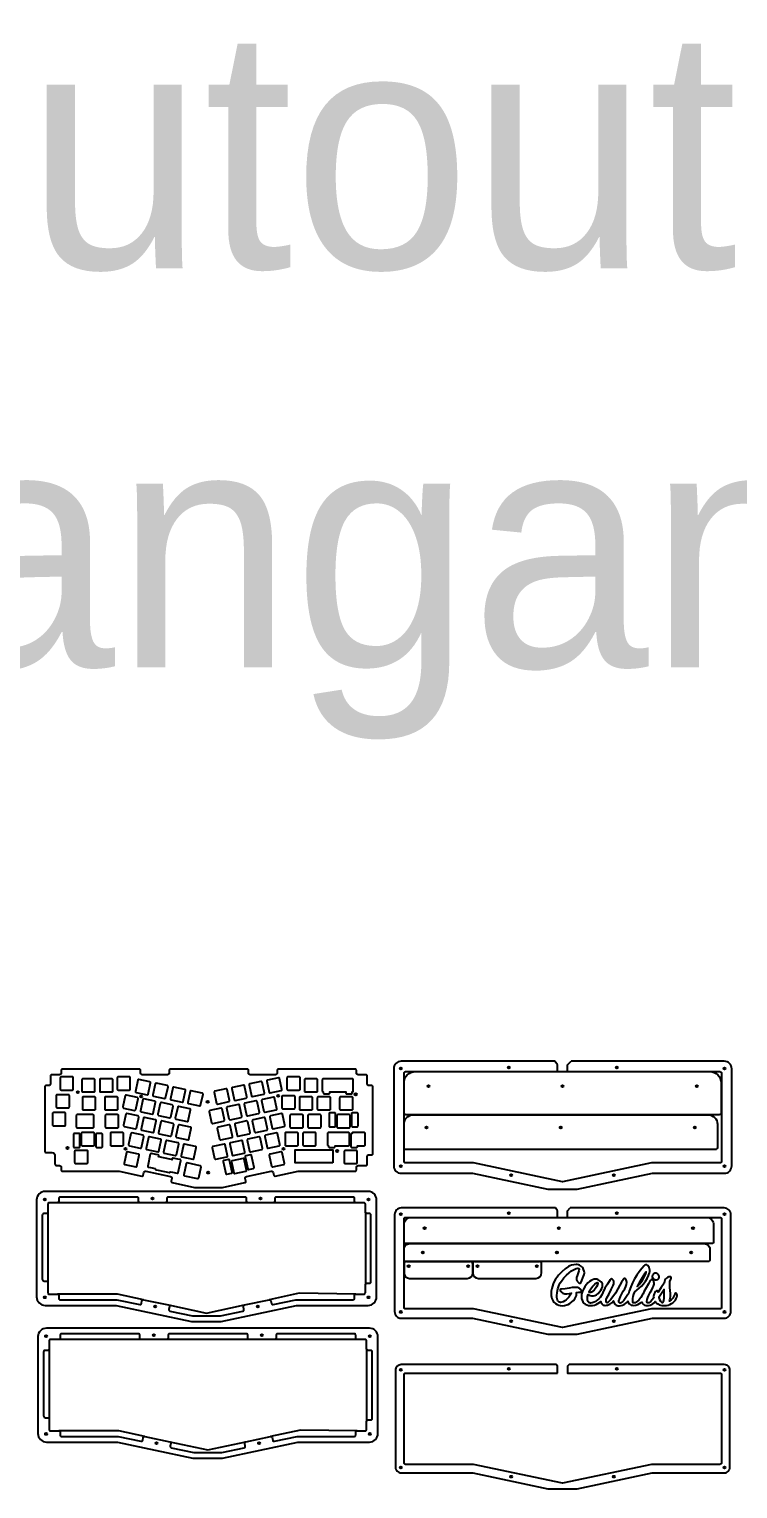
# Model space of a CAD drawing. Extents: x 59 to 2996, y -153 to 1402.
# Drawn here: x 1407 to 2162, y -153 to 1402 of the extents above; entities that cross this region are included whole.
import ezdxf

# ---------------------------------------------------------------- set-up
doc = ezdxf.new("R2010")
doc.units = 0
doc.layers.get('0').update_dxf_attribs({"linetype": 'CONTINUOUS'})
doc.layers.add('Layer 1', color=7, linetype='CONTINUOUS')

msp = doc.modelspace()

# ---------------------------------------------------------------- linework, layer by layer
at = {"color": 2, "linetype": 'Continuous'}
for p, q in [((1970.1, 298.6), (1967.1, 302.4)), ((1970.1, 291.4), (1970.1, 298.6)), ((1980.8, 298.6), (1984.6, 302.4)), ((1980.8, 291.4), (1980.8, 298.6)), ((1970.1, 143.2), (1967.9, 146.1)), ((1970.1, 136.1), (1970.1, 143.2)), ((1980.8, 143.2), (1983.6, 146.1)), ((1980.8, 136.1), (1980.8, 143.2))]:
    msp.add_line(p, q, dxfattribs=at)
at = {"color": 1, "linetype": 'Continuous'}
for p, q in [((1427, 141.6), (1427, 66.8)), ((1525.1, 151.7), (1437.1, 151.7)), ((1640.2, 151.7), (1552.1, 151.7)), ((1755.2, 151.7), (1667.2, 151.7)), ((1765.3, 141.6), (1765.3, 64.4)), ((1526.5, 6), (1438.5, 6)), ((1641.6, 6), (1553.5, 6)), ((1756.6, 6), (1668.6, 6)), ((1428.4, -4.1), (1428.4, -78.9)), ((1766.7, -4.1), (1766.7, -81.2))]:
    msp.add_line(p, q, dxfattribs=at)
at = {"color": 6, "linetype": 'Continuous'}
for p, q in [((1806.5, 86.6), (1806.5, 77.1)), ((1809, 89.1), (1877.3, 89.1)), ((1879.8, 86.6), (1879.8, 77.1)), ((1879.8, 77.1), (1879.8, 86.6)), ((1882.3, 89.1), (1950.6, 89.1)), ((1953.1, 77.1), (1953.1, 86.6)), ((1812.5, 71.1), (1873.8, 71.1)), ((1885.8, 71.1), (1947.1, 71.1))]:
    msp.add_line(p, q, dxfattribs=at)
at = {"color": 2, "linetype": 'Continuous'}
for points in [[(1967.1, 302.4), (1808, 302.4), (1803.5, 302.4, 0.414214), (1795.5, 294.4), (1795.5, 289.9), (1795.5, 195.6), (1795.5, 191.1, 0.414214), (1803.5, 183.1), (1808, 183.1), (1879.5, 183.1), (1959.7, 166.1), (1975.4, 166.1), (1991.1, 166.1), (2071.3, 183.1), (2143.3, 183.1), (2147.8, 183.1, 0.414214), (2155.8, 191.1), (2155.8, 195.6), (2155.8, 294.4, 0.414214), (2147.8, 302.4), (1984.6, 302.4)], [(1980.8, 291.4), (2143.3, 291.4, -0.414214), (2144.8, 289.9), (2144.8, 195.6, -0.414214), (2143.3, 194.1), (2070.1, 194.1), (1975.4, 174), (1880.7, 194.1), (1808, 194.1, -0.414214), (1806.5, 195.6), (1806.5, 289.9, -0.414214), (1808, 291.4), (1970.1, 291.4)], [(1967.9, 146.1), (1808, 146.1), (1803.5, 146.1, 0.414214), (1796.5, 139.1), (1796.5, 134.6), (1796.5, 40.2), (1796.5, 35.7, 0.414214), (1803.5, 28.7), (1808, 28.7), (1879.6, 28.7), (1959.8, 11.7), (1975.4, 11.7), (1991, 11.7), (2071.2, 28.7), (2143.3, 28.7), (2147.8, 28.7, 0.414214), (2154.8, 35.7), (2154.8, 40.2), (2154.8, 139.1, 0.414214), (2147.8, 146.1), (1983.6, 146.1)], [(1980.8, 136.1), (2143.3, 136.1, -0.414214), (2144.8, 134.6), (2144.8, 40.2, -0.414214), (2143.3, 38.7), (2070.1, 38.7), (1975.4, 18.6), (1880.7, 38.7), (1808, 38.7, -0.414214), (1806.5, 40.2), (1806.5, 134.6, -0.414214), (1808, 136.1), (1970.1, 136.1)]]:
    msp.add_lwpolyline(points, format="xyb", dxfattribs=at)
at = {"color": 1, "linetype": 'Continuous'}
for points in [[(1642.5, 288.1, -0.414214), (1640.8, 289.8), (1640.8, 292.8, 0.414214), (1639.5, 294.1), (1557.5, 294.1, 0.414214), (1556.2, 292.8), (1556.2, 289.8, -0.414214), (1554.5, 288.1), (1527.5, 288.1, -0.414214), (1525.8, 289.8), (1525.8, 292.8, 0.414214), (1524.5, 294.1), (1442.5, 294.1, 0.414214), (1441.2, 292.8), (1441.2, 289.8, -0.414214), (1439.5, 288.1), (1430.9, 288.1, 0.414214), (1429.6, 286.8), (1429.6, 278.2, -0.414214), (1427.9, 276.5), (1424.9, 276.5, 0.414214), (1423.6, 275.2), (1423.6, 206.9, 0.414214), (1425.4, 205.1), (1431.3, 205.1, -0.414214), (1434.5, 201.9), (1434.5, 193, 0.414214), (1436.3, 191.2), (1439.5, 191.2, -0.414214), (1441.2, 189.5), (1441.2, 186.5, 0.414214), (1442.5, 185.2), (1502.9, 185.2), (1527.2, 180, 0.414214), (1528.7, 181), (1529.3, 184, -0.414214), (1531.3, 185.3), (1557.8, 179.7, -0.414214), (1559.1, 177.6), (1558.4, 174.7, 0.414214), (1559.4, 173.2), (1583.4, 168.1), (1613.1, 168.1), (1637, 173.2, 0.414214), (1638, 174.7), (1637.4, 177.6, -0.414214), (1638.7, 179.7), (1665.1, 185.3, -0.414214), (1667.1, 184), (1667.8, 181, 0.414214), (1669.3, 180), (1693.6, 185.2), (1754.5, 185.2, 0.414214), (1755.8, 186.5), (1755.8, 189.5, -0.414214), (1757.5, 191.2), (1766.1, 191.2, 0.414214), (1767.4, 192.5), (1767.4, 201.1, -0.414214), (1769.1, 202.8), (1772.1, 202.8, 0.414214), (1773.4, 204.1), (1773.4, 275.2, 0.414214), (1772.1, 276.5), (1769.1, 276.5, -0.414214), (1767.4, 278.2), (1767.4, 286.8, 0.414214), (1766.1, 288.1), (1757.5, 288.1, -0.414214), (1755.8, 289.8), (1755.8, 292.8, 0.414214), (1754.5, 294.1), (1672.5, 294.1, 0.414214), (1671.2, 292.8), (1671.2, 289.8, -0.414214), (1669.5, 288.1)], [(1453.1, 285.8), (1441.1, 285.8, 0.414214), (1440.1, 284.8), (1440.1, 272.8, 0.414214), (1441.1, 271.8), (1453.1, 271.8, 0.414214), (1454.1, 272.8), (1454.1, 284.8, 0.414214)], [(1476.1, 283.7), (1464.1, 283.7, 0.414214), (1463.1, 282.7), (1463.1, 270.7, 0.414214), (1464.1, 269.7), (1476.1, 269.7, 0.414214), (1477.1, 270.7), (1477.1, 282.7, 0.414214)], [(1495.2, 283.7), (1483.2, 283.7, 0.414214), (1482.2, 282.7), (1482.2, 270.7, 0.414214), (1483.2, 269.7), (1495.2, 269.7, 0.414214), (1496.2, 270.7), (1496.2, 282.7, 0.414214)], [(1513.8, 285.8), (1501.8, 285.8, 0.414214), (1500.8, 284.8), (1500.8, 272.8, 0.414214), (1501.8, 271.8), (1513.8, 271.8, 0.414214), (1514.8, 272.8), (1514.8, 284.8, 0.414214)], [(1535.6, 280.5), (1523.9, 283, 0.414214), (1522.7, 282.2), (1520.2, 270.4, 0.414214), (1521, 269.3), (1532.7, 266.8, 0.414214), (1533.9, 267.5), (1536.4, 279.3, 0.414214)], [(1654, 281), (1642.3, 278.5, 0.414214), (1641.5, 277.3), (1644, 265.6, 0.414214), (1645.2, 264.8), (1657, 267.3, 0.414214), (1657.7, 268.5), (1655.2, 280.2, 0.414214)], [(1672.7, 284.9), (1660.9, 282.4, 0.414214), (1660.2, 281.3), (1662.7, 269.5, 0.414214), (1663.9, 268.7), (1675.6, 271.2, 0.414214), (1676.4, 272.4), (1673.9, 284.2, 0.414214)], [(1694.8, 285.8), (1682.8, 285.8, 0.414214), (1681.8, 284.8), (1681.8, 272.8, 0.414214), (1682.8, 271.8), (1694.8, 271.8, 0.414214), (1695.8, 272.8), (1695.8, 284.8, 0.414214)], [(1713.4, 283.7), (1701.4, 283.7, 0.414214), (1700.4, 282.7), (1700.4, 270.7, 0.414214), (1701.4, 269.7), (1713.4, 269.7, 0.414214), (1714.4, 270.7), (1714.4, 282.7, 0.414214)], [(1721.5, 267.7), (1726.5, 267.7, 0.414214), (1727.5, 268.7), (1727.5, 269.7), (1744.4, 269.7), (1744.4, 268.7, 0.414214), (1745.4, 267.7), (1750.4, 267.7, 0.414214), (1751.4, 268.7), (1751.4, 269.7), (1751.5, 269.7, 0.414214), (1752.5, 270.7), (1752.5, 282.7, 0.414214), (1751.5, 283.7), (1720.4, 283.7, 0.414214), (1719.4, 282.7), (1719.4, 270.7, 0.414214), (1720.4, 269.7), (1720.5, 269.7), (1720.5, 268.7, 0.414214)], [(1448.9, 266.8), (1436.9, 266.8, 0.414214), (1435.9, 265.8), (1435.9, 253.8, 0.414214), (1436.9, 252.8), (1448.9, 252.8, 0.414214), (1449.9, 253.8), (1449.9, 265.8, 0.414214)], [(1476.7, 264.6), (1464.7, 264.6, 0.414214), (1463.7, 263.6), (1463.7, 251.6, 0.414214), (1464.7, 250.6), (1476.7, 250.6, 0.414214), (1477.7, 251.6), (1477.7, 263.6, 0.414214)], [(1500.5, 264.6), (1488.5, 264.6, 0.414214), (1487.5, 263.6), (1487.5, 251.6, 0.414214), (1488.5, 250.6), (1500.5, 250.6, 0.414214), (1501.5, 251.6), (1501.5, 263.6, 0.414214)], [(1522.4, 263.8), (1510.6, 266.3, 0.414214), (1509.4, 265.5), (1506.9, 253.8, 0.414214), (1507.7, 252.6), (1519.4, 250.1, 0.414214), (1520.6, 250.9), (1523.1, 262.6, 0.414214)], [(1554.3, 276.5), (1542.5, 279, 0.414214), (1541.3, 278.2), (1538.8, 266.5, 0.414214), (1539.6, 265.3), (1551.4, 262.8, 0.414214), (1552.5, 263.6), (1555, 275.3, 0.414214)], [(1572.9, 272.5), (1561.2, 275, 0.414214), (1560, 274.3), (1557.5, 262.5, 0.414214), (1558.3, 261.3), (1570, 258.8, 0.414214), (1571.2, 259.6), (1573.7, 271.4, 0.414214)], [(1591.5, 268.6), (1579.8, 271.1, 0.414214), (1578.6, 270.3), (1576.1, 258.6, 0.414214), (1576.9, 257.4), (1588.6, 254.9, 0.414214), (1589.8, 255.7), (1592.3, 267.4, 0.414214)], [(1616.8, 273.1), (1605, 270.6, 0.414214), (1604.3, 269.4), (1606.8, 257.6, 0.414214), (1608, 256.9), (1619.7, 259.4, 0.414214), (1620.5, 260.5), (1618, 272.3, 0.414214)], [(1635.4, 277), (1623.7, 274.5, 0.414214), (1622.9, 273.3), (1625.4, 261.6, 0.414214), (1626.6, 260.8), (1638.3, 263.3, 0.414214), (1639.1, 264.5), (1636.6, 276.2, 0.414214)], [(1689.4, 265.7), (1677.4, 265.7, 0.414214), (1676.4, 264.7), (1676.4, 252.7, 0.414214), (1677.4, 251.7), (1689.4, 251.7, 0.414214), (1690.4, 252.7), (1690.4, 264.7, 0.414214)], [(1708, 264.6), (1696, 264.6, 0.414214), (1695, 263.6), (1695, 251.6, 0.414214), (1696, 250.6), (1708, 250.6, 0.414214), (1709, 251.6), (1709, 263.6, 0.414214)], [(1727.1, 264.6), (1715.1, 264.6, 0.414214), (1714.1, 263.6), (1714.1, 251.6, 0.414214), (1715.1, 250.6), (1727.1, 250.6, 0.414214), (1728.1, 251.6), (1728.1, 263.6, 0.414214)], [(1750.9, 264.6), (1738.9, 264.6, 0.414214), (1737.9, 263.6), (1737.9, 251.6, 0.414214), (1738.9, 250.6), (1750.9, 250.6, 0.414214), (1751.9, 251.6), (1751.9, 263.6, 0.414214)], [(1541, 259.8), (1529.2, 262.3, 0.414214), (1528.1, 261.6), (1525.6, 249.8, 0.414214), (1526.3, 248.6), (1538.1, 246.2, 0.414214), (1539.3, 246.9), (1541.8, 258.7, 0.414214)], [(1559.6, 255.9), (1547.9, 258.4, 0.414214), (1546.7, 257.6), (1544.2, 245.9, 0.414214), (1545, 244.7), (1556.7, 242.2, 0.414214), (1557.9, 243), (1560.4, 254.7, 0.414214)], [(1578.3, 251.9), (1566.5, 254.4, 0.414214), (1565.3, 253.7), (1562.8, 241.9, 0.414214), (1563.6, 240.7), (1575.3, 238.2, 0.414214), (1576.5, 239), (1579, 250.7, 0.414214)], [(1611.4, 252.4), (1599.7, 249.9, 0.414214), (1598.9, 248.8), (1601.4, 237, 0.414214), (1602.6, 236.3), (1614.3, 238.7, 0.414214), (1615.1, 239.9), (1612.6, 251.7, 0.414214)], [(1630.1, 256.4), (1618.3, 253.9, 0.414214), (1617.5, 252.7), (1620, 241, 0.414214), (1621.2, 240.2), (1633, 242.7, 0.414214), (1633.7, 243.9), (1631.2, 255.6, 0.414214)], [(1648.7, 260.4), (1637, 257.9, 0.414214), (1636.2, 256.7), (1638.7, 244.9, 0.414214), (1639.9, 244.2), (1651.6, 246.7, 0.414214), (1652.4, 247.9), (1649.9, 259.6, 0.414214)], [(1667.3, 264.3), (1655.6, 261.8, 0.414214), (1654.8, 260.6), (1657.3, 248.9, 0.414214), (1658.5, 248.1), (1670.2, 250.6, 0.414214), (1671, 251.8), (1668.5, 263.6, 0.414214)], [(1444.9, 247.7), (1432.9, 247.7, 0.414214), (1431.9, 246.7), (1431.9, 234.7, 0.414214), (1432.9, 233.7), (1444.9, 233.7, 0.414214), (1445.9, 234.7), (1445.9, 246.7, 0.414214)], [(1501.2, 245.6), (1489.2, 245.6, 0.414214), (1488.2, 244.6), (1488.2, 232.6, 0.414214), (1489.2, 231.6), (1501.2, 231.6, 0.414214), (1502.2, 232.6), (1502.2, 244.6, 0.414214)], [(1523.1, 244.2), (1511.3, 246.7, 0.414214), (1510.1, 245.9), (1507.6, 234.2, 0.414214), (1508.4, 233), (1520.1, 230.5, 0.414214), (1521.3, 231.3), (1523.8, 243, 0.414214)], [(1541.7, 240.2), (1529.9, 242.7, 0.414214), (1528.8, 241.9), (1526.3, 230.2, 0.414214), (1527, 229), (1538.8, 226.5, 0.414214), (1540, 227.3), (1542.5, 239, 0.414214)], [(1560.3, 236.3), (1548.6, 238.8, 0.414214), (1547.4, 238), (1544.9, 226.2, 0.414214), (1545.7, 225.1), (1557.4, 222.6, 0.414214), (1558.6, 223.3), (1561.1, 235.1, 0.414214)], [(1579, 232.3), (1567.2, 234.8, 0.414214), (1566, 234), (1563.5, 222.3, 0.414214), (1564.3, 221.1), (1576, 218.6, 0.414214), (1577.2, 219.4), (1579.7, 231.1, 0.414214)], [(1620, 234.8), (1608.3, 232.3, 0.414214), (1607.5, 231.1), (1610, 219.4, 0.414214), (1611.2, 218.6), (1623, 221.1, 0.414214), (1623.7, 222.3), (1621.2, 234, 0.414214)], [(1638.7, 238.8), (1626.9, 236.3, 0.414214), (1626.2, 235.1), (1628.7, 223.3, 0.414214), (1629.8, 222.6), (1641.6, 225.1, 0.414214), (1642.4, 226.2), (1639.9, 238, 0.414214)], [(1657.3, 242.7), (1645.6, 240.2, 0.414214), (1644.8, 239), (1647.3, 227.3, 0.414214), (1648.5, 226.5), (1660.2, 229, 0.414214), (1661, 230.2), (1658.5, 241.9, 0.414214)], [(1675.9, 246.7), (1664.2, 244.2, 0.414214), (1663.4, 243), (1665.9, 231.3, 0.414214), (1667.1, 230.5), (1678.9, 233, 0.414214), (1679.6, 234.2), (1677.1, 245.9, 0.414214)], [(1698, 245.6), (1686, 245.6, 0.414214), (1685, 244.6), (1685, 232.6, 0.414214), (1686, 231.6), (1698, 231.6, 0.414214), (1699, 232.6), (1699, 244.6, 0.414214)], [(1717.1, 245.6), (1705.1, 245.6, 0.414214), (1704.1, 244.6), (1704.1, 232.6, 0.414214), (1705.1, 231.6), (1717.1, 231.6, 0.414214), (1718.1, 232.6), (1718.1, 244.6, 0.414214)], [(1732.6, 247.6), (1727.6, 247.6, 0.414214), (1726.6, 246.6), (1726.6, 233.6, 0.414214), (1727.6, 232.6), (1732.6, 232.6, 0.414214), (1733.6, 233.6), (1733.6, 246.6, 0.414214)], [(1748, 245.6), (1736, 245.6, 0.414214), (1735, 244.6), (1735, 232.6, 0.414214), (1736, 231.6), (1748, 231.6, 0.414214), (1749, 232.6), (1749, 244.6, 0.414214)], [(1756.5, 247.6), (1751.5, 247.6, 0.414214), (1750.5, 246.6), (1750.5, 233.6, 0.414214), (1751.5, 232.6), (1756.5, 232.6, 0.414214), (1757.5, 233.6), (1757.5, 246.6, 0.414214)], [(1455.2, 210.5), (1460.2, 210.5, 0.414214), (1461.2, 211.5), (1461.2, 224.5, 0.414214), (1460.2, 225.5), (1455.2, 225.5, 0.414214), (1454.2, 224.5), (1454.2, 211.5, 0.414214)], [(1475.6, 226.5), (1463.6, 226.5, 0.414214), (1462.6, 225.5), (1462.6, 213.5, 0.414214), (1463.6, 212.5), (1475.6, 212.5, 0.414214), (1476.6, 213.5), (1476.6, 225.5, 0.414214)], [(1479.1, 210.5), (1484.1, 210.5, 0.414214), (1485.1, 211.5), (1485.1, 224.5, 0.414214), (1484.1, 225.5), (1479.1, 225.5, 0.414214), (1478.1, 224.5), (1478.1, 211.5, 0.414214)], [(1506.6, 226.5), (1494.6, 226.5, 0.414214), (1493.6, 225.5), (1493.6, 213.5, 0.414214), (1494.6, 212.5), (1506.6, 212.5, 0.414214), (1507.6, 213.5), (1507.6, 225.5, 0.414214)], [(1528.4, 223.6), (1516.7, 226.1, 0.414214), (1515.5, 225.3), (1513, 213.6, 0.414214), (1513.8, 212.4), (1525.5, 209.9, 0.414214), (1526.7, 210.6), (1529.2, 222.4, 0.414214)], [(1547, 219.6), (1535.3, 222.1, 0.414214), (1534.1, 221.3), (1531.6, 209.6, 0.414214), (1532.4, 208.4), (1544.1, 205.9, 0.414214), (1545.3, 206.7), (1547.8, 218.4, 0.414214)], [(1565.7, 215.6), (1553.9, 218.1, 0.414214), (1552.7, 217.4), (1550.3, 205.6, 0.414214), (1551, 204.4), (1562.8, 202, 0.414214), (1563.9, 202.7), (1566.4, 214.5, 0.414214)], [(1633.3, 218.1), (1621.6, 215.6, 0.414214), (1620.8, 214.5), (1623.3, 202.7, 0.414214), (1624.5, 202), (1636.2, 204.4, 0.414214), (1637, 205.6), (1634.5, 217.4, 0.414214)], [(1651.9, 222.1), (1640.2, 219.6, 0.414214), (1639.4, 218.4), (1641.9, 206.7, 0.414214), (1643.1, 205.9), (1654.9, 208.4, 0.414214), (1655.6, 209.6), (1653.1, 221.3, 0.414214)], [(1670.6, 226.1), (1658.8, 223.6, 0.414214), (1658.1, 222.4), (1660.6, 210.6, 0.414214), (1661.8, 209.9), (1673.5, 212.4, 0.414214), (1674.3, 213.6), (1671.8, 225.3, 0.414214)], [(1692.7, 226.5), (1680.7, 226.5, 0.414214), (1679.7, 225.5), (1679.7, 213.5, 0.414214), (1680.7, 212.5), (1692.7, 212.5, 0.414214), (1693.7, 213.5), (1693.7, 225.5, 0.414214)], [(1711.7, 226.5), (1699.7, 226.5, 0.414214), (1698.7, 225.5), (1698.7, 213.5, 0.414214), (1699.7, 212.5), (1711.7, 212.5, 0.414214), (1712.7, 213.5), (1712.7, 225.5, 0.414214)], [(1724.9, 225.5), (1724.9, 213.5, 0.414214), (1725.9, 212.5), (1726, 212.5), (1726, 211.5, 0.414214), (1727, 210.5), (1732, 210.5, 0.414214), (1733, 211.5), (1733, 212.5), (1747.4, 212.5, 0.414214), (1748.4, 213.5), (1748.4, 225.5, 0.414214), (1747.4, 226.5), (1725.9, 226.5, 0.414214)], [(1750.9, 225.5, 0.414214), (1749.9, 224.5), (1749.9, 211.5, 0.414214), (1750.9, 210.5), (1755.9, 210.5, 0.414214), (1756.9, 211.5), (1756.9, 212.5), (1764.1, 212.5, 0.414214), (1765.1, 213.5), (1765.1, 225.5, 0.414214), (1764.1, 226.5), (1752.1, 226.5, 0.414214), (1751.1, 225.5)], [(1468.5, 207.5), (1456.5, 207.5, 0.414214), (1455.5, 206.5), (1455.5, 194.5, 0.414214), (1456.5, 193.5), (1468.5, 193.5, 0.414214), (1469.5, 194.5), (1469.5, 206.5, 0.414214)], [(1523.6, 203.6), (1511.9, 206.1, 0.414214), (1510.7, 205.3), (1508.2, 193.6, 0.414214), (1508.9, 192.4), (1520.7, 189.9, 0.414214), (1521.9, 190.7), (1524.4, 202.4, 0.414214)], [(1536.4, 189.1), (1541.3, 188.1, 0.023636), (1541.4, 188, 0.41417), (1542.2, 186.9), (1544.4, 186.4, 0.024024), (1544.5, 186.4), (1556.2, 183.9, 0.414214), (1557.4, 184.6), (1557.4, 184.6, 0.024893), (1557.5, 184.6), (1559.7, 184.2, 0.029842), (1559.8, 184.1), (1564.7, 183.1, 0.414214), (1565.9, 183.9), (1568.6, 196.6, 0.414214), (1567.8, 197.8), (1565.6, 198.2, 0.029842), (1565.5, 198.3), (1560.6, 199.3, 0.414214), (1559.4, 198.5), (1559.2, 197.5, 0.024893), (1559.1, 197.6), (1556.9, 198, 0.024024), (1556.8, 198), (1545.1, 200.5, 0.023636), (1545, 200.6), (1545.2, 201.5, 0.414214), (1544.4, 202.7), (1542.3, 203.2, 0.029842), (1542.2, 203.2), (1537.3, 204.3, 0.414214), (1536.1, 203.5), (1533.4, 190.8, 0.414214), (1534.1, 189.6), (1536.3, 189.1, 0.029842)], [(1584.3, 211.7), (1572.6, 214.2, 0.414214), (1571.4, 213.4), (1568.9, 201.7, 0.414214), (1569.7, 200.5), (1581.4, 198, 0.414214), (1582.6, 198.8), (1585.1, 210.5, 0.414214)], [(1614.7, 214.2), (1602.9, 211.7, 0.414214), (1602.2, 210.5), (1604.7, 198.8, 0.414214), (1605.9, 198), (1617.6, 200.5, 0.414214), (1618.4, 201.7), (1615.9, 213.4, 0.414214)], [(1642.8, 202.7), (1637.9, 201.7, 0.414214), (1637.2, 200.5), (1639.9, 187.8, 0.414214), (1641, 187), (1645.9, 188.1, 0.414214), (1646.7, 189.2), (1644, 202, 0.414214)], [(1675.4, 206.1), (1663.7, 203.6, 0.414214), (1662.9, 202.4), (1665.4, 190.7, 0.414214), (1666.6, 189.9), (1678.3, 192.4, 0.414214), (1679.1, 193.6), (1676.6, 205.3, 0.414214)], [(1755.7, 207.4), (1743.7, 207.4, 0.414214), (1742.7, 206.4), (1742.7, 194.4, 0.414214), (1743.7, 193.4), (1755.7, 193.4, 0.414214), (1756.7, 194.4), (1756.7, 206.4, 0.414214)], [(1589.4, 191.1), (1575.4, 194.1, 0.414214), (1574.2, 193.3), (1571.7, 181.6, 0.414214), (1572.5, 180.4), (1586.5, 177.4, 0.414214), (1587.7, 178.2), (1590.2, 189.9, 0.414214)], [(1619.5, 197.8), (1614.6, 196.7, 0.414214), (1613.8, 195.5), (1616.5, 182.8, 0.414214), (1617.7, 182), (1622.6, 183.1, 0.414214), (1623.4, 184.3), (1620.7, 197, 0.414214)], [(1635, 199), (1623.2, 196.5, 0.414214), (1622.5, 195.3), (1625, 183.6, 0.414214), (1626.2, 182.8), (1637.9, 185.3, 0.414214), (1638.7, 186.5), (1636.2, 198.2, 0.414214)], [(1424, 163.7, 0.414214), (1415, 154.7), (1415, 150.2), (1415, 55.8), (1415, 51.3, 0.414214), (1424, 42.3), (1428.5, 42.3), (1499.9, 42.3), (1580.1, 25.3), (1595.9, 25.3), (1611.8, 25.3), (1691.9, 42.3), (1763.8, 42.3), (1768.3, 42.3, 0.414214), (1777.3, 51.3), (1777.3, 55.8), (1777.3, 154.7, 0.414214), (1768.3, 163.7), (1601.3, 163.7), (1590.6, 163.7), (1428.5, 163.7)], [(1428.5, 54.3), (1434, 54.3), (1437.1, 54.3, -0.414214), (1438.6, 52.8), (1438.6, 49.8, 0.414214), (1440.1, 48.3), (1500.6, 48.3), (1524.8, 43.2, 0.414214), (1526.6, 44.3), (1527.2, 47.3, -0.414214), (1529, 48.4), (1555.4, 42.8, -0.414214), (1556.5, 41), (1555.9, 38.1, 0.414214), (1557.1, 36.3), (1581, 31.2), (1610.8, 31.2), (1634.8, 36.3, 0.414214), (1635.9, 38.1), (1635.3, 41, -0.414214), (1636.4, 42.8), (1662.9, 48.4, -0.414214), (1664.6, 47.3), (1665.3, 44.3, 0.414214), (1667, 43.2), (1691.3, 48.3), (1752.2, 48.3, 0.414214), (1753.7, 49.8), (1753.7, 52.8, -0.414214), (1755.2, 54.3), (1763.8, 54.3, 0.414214), (1765.3, 55.8), (1765.3, 64.4, -0.414214), (1766.8, 65.9), (1769.8, 65.9, 0.414214), (1771.3, 67.4), (1771.3, 138.6, 0.414214), (1769.8, 140.1), (1766.8, 140.1, -0.414214), (1765.3, 141.6), (1765.3, 150.2, 0.414214), (1763.8, 151.7), (1755.2, 151.7, -0.414214), (1753.7, 153.2), (1753.7, 156.2, 0.414214), (1752.2, 157.7), (1670.2, 157.7, 0.414214), (1668.7, 156.2), (1668.7, 153.2, -0.414214), (1667.2, 151.7), (1640.2, 151.7, -0.414214), (1638.7, 153.2), (1638.7, 156.2, 0.414214), (1637.2, 157.7), (1555.1, 157.7, 0.414214), (1553.6, 156.2), (1553.6, 153.2, -0.414214), (1552.1, 151.7), (1525.1, 151.7, -0.414214), (1523.6, 153.2), (1523.6, 156.2, 0.414214), (1522.1, 157.7), (1440.1, 157.7, 0.414214), (1438.6, 156.2), (1438.6, 153.2, -0.414214), (1437.1, 151.7), (1428.5, 151.7, 0.414214), (1427, 150.2), (1427, 141.6, -0.414214), (1425.5, 140.1), (1422.5, 140.1, 0.414214), (1421, 138.6), (1421, 70.3, 0.414214), (1423, 68.3), (1425.5, 68.3, -0.414214), (1427, 66.8), (1427, 65.9), (1427, 55.8, 0.414214)], [(1425.4, 18, 0.414214), (1416.4, 9), (1416.4, 4.5), (1416.4, -89.8), (1416.4, -94.3, 0.414214), (1425.4, -103.3), (1429.9, -103.3), (1501.3, -103.3), (1581.5, -120.4), (1597.3, -120.4), (1613.1, -120.4), (1693.3, -103.3), (1765.2, -103.3), (1769.7, -103.3, 0.414214), (1778.7, -94.3), (1778.7, -89.8), (1778.7, 9, 0.414214), (1769.7, 18), (1602.6, 18), (1591.9, 18), (1429.9, 18)], [(1429.9, -91.3), (1435.4, -91.3), (1438.5, -91.3, -0.414214), (1440, -92.8), (1440, -95.8, 0.414214), (1441.5, -97.3), (1501.9, -97.3), (1526.2, -102.5, 0.414214), (1528, -101.3), (1528.6, -98.4, -0.414214), (1530.4, -97.3), (1556.8, -102.9, -0.414214), (1557.9, -104.6), (1557.3, -107.6, 0.414214), (1558.5, -109.4), (1582.4, -114.4), (1612.2, -114.4), (1636.1, -109.4, 0.414214), (1637.3, -107.6), (1636.7, -104.6, -0.414214), (1637.8, -102.9), (1664.2, -97.3, -0.414214), (1666, -98.4), (1666.6, -101.3, 0.414214), (1668.4, -102.5), (1692.7, -97.3), (1753.6, -97.3, 0.414214), (1755.1, -95.8), (1755.1, -92.8, -0.414214), (1756.6, -91.3), (1765.2, -91.3, 0.414214), (1766.7, -89.8), (1766.7, -81.2, -0.414214), (1768.2, -79.7), (1771.2, -79.7, 0.414214), (1772.7, -78.2), (1772.7, -7.1, 0.414214), (1771.2, -5.6), (1768.2, -5.6, -0.414214), (1766.7, -4.1), (1766.7, 4.5, 0.414214), (1765.2, 6), (1756.6, 6, -0.414214), (1755.1, 7.5), (1755.1, 10.5, 0.414214), (1753.6, 12), (1671.6, 12, 0.414214), (1670.1, 10.5), (1670.1, 7.5, -0.414214), (1668.6, 6), (1641.6, 6, -0.414214), (1640.1, 7.5), (1640.1, 10.5, 0.414214), (1638.6, 12), (1556.5, 12, 0.414214), (1555, 10.5), (1555, 7.5, -0.414214), (1553.5, 6), (1526.5, 6, -0.414214), (1525, 7.5), (1525, 10.5, 0.414214), (1523.5, 12), (1441.5, 12, 0.414214), (1440, 10.5), (1440, 7.5, -0.414214), (1438.5, 6), (1429.9, 6, 0.414214), (1428.4, 4.5), (1428.4, -4.1, -0.414214), (1426.9, -5.6), (1423.9, -5.6, 0.414214), (1422.4, -7.1), (1422.4, -75.4, 0.414214), (1424.4, -77.4), (1426.9, -77.4, -0.414214), (1428.4, -78.9), (1428.4, -79.7), (1428.4, -89.8, 0.414214)]]:
    msp.add_lwpolyline(points, format="xyb", close=True, dxfattribs=at)
at = {"color": 6, "linetype": 'Continuous'}
for points in [[(1806.5, 247.4), (1806.5, 260.4), (1806.5, 279.4, -0.414214), (1818.5, 291.4), (2132.5, 291.4, -0.414214), (2144.5, 279.4), (2144.5, 260.4), (2144.5, 247.4, -0.414214), (2142.5, 245.4), (1994.2, 245.4), (1808.5, 245.4, -0.414214)], [(1806.5, 210.4), (1806.5, 218.4), (1806.5, 235.4, -0.414214), (1816.5, 245.4), (2130.5, 245.4, -0.414214), (2140.5, 235.4), (2140.5, 218.4), (2140.5, 210.4, -0.414214), (2138.5, 208.4), (1992.2, 208.4), (1808.5, 208.4, -0.414214)], [(1806.5, 110.1), (1806.5, 113.1), (1806.5, 128.1, -0.414214), (1814.5, 136.1), (2128.5, 136.1, -0.414214), (2136.5, 128.1), (2136.5, 113.1), (2136.5, 110.1, -0.414214), (2134.5, 108.1), (1990.2, 108.1), (1808.5, 108.1, -0.414214)], [(1806.5, 91.1), (1806.5, 102.1, -0.414214), (1812.5, 108.1), (2126.5, 108.1, -0.414214), (2132.5, 102.1), (2132.5, 91.1, -0.414214), (2130.5, 89.1), (1808.5, 89.1, -0.414214)]]:
    msp.add_lwpolyline(points, format="xyb", close=True, dxfattribs=at)
at = {"color": 1, "linetype": 'Continuous'}
for points in [[(1470.3, 245.6), (1458.3, 245.6, 0.414214), (1457.3, 244.6), (1457.3, 232.6, 0.414214), (1458.3, 231.6), (1470.3, 231.6)], [(1463, 231.6), (1475, 231.6, 0.414214), (1476, 232.6), (1476, 244.6, 0.414214), (1475, 245.6), (1463, 245.6)]]:
    msp.add_lwpolyline(points, format="xyb", dxfattribs=at)
msp.add_lwpolyline([(1730.6, 194.1), (1690.6, 194.1), (1690.6, 208.1), (1730.6, 208.1)], close=True, dxfattribs=at)
for points in [[(1529, 48.4), (1501.2, 54.3), (1437.1, 54.3)], [(1755.2, 54.3), (1694.7, 55.2), (1662.9, 48.4)], [(1555.4, 42.8), (1595.9, 34.2), (1636.4, 42.8)], [(1530.4, -97.3), (1502.6, -91.3), (1438.5, -91.3)], [(1756.6, -91.3), (1696.1, -90.5), (1664.2, -97.3)], [(1556.8, -102.9), (1597.3, -111.5), (1637.8, -102.9)]]:
    msp.add_lwpolyline(points, dxfattribs=at)
at = {"color": 2, "linetype": 'Continuous'}
msp.add_lwpolyline([(1970.1, -29.8), (1970.1, -22.6), (1968.6, -20.8), (1967.9, -20.8), (1808, -20.8), (1803.5, -20.8, 0.414214), (1797.5, -26.8), (1797.5, -31.3), (1797.5, -125.6), (1797.5, -130.1, 0.414214), (1803.5, -136.1), (1808, -136.1), (1879.7, -136.1), (1959.9, -153.1), (1975.4, -153.1), (1990.9, -153.1), (2071.1, -136.1), (2143.3, -136.1), (2147.8, -136.1, 0.414214), (2153.8, -130.1), (2153.8, -125.6), (2153.8, -26.8, 0.414214), (2147.8, -20.8), (1983.6, -20.8), (1982.6, -20.8), (1980.8, -22.6), (1980.8, -29.8), (2143.3, -29.8, -0.414214), (2144.8, -31.3), (2144.8, -125.6, -0.414214), (2143.3, -127.1), (2070.1, -127.1), (1975.4, -147.2), (1880.7, -127.1), (1808, -127.1, -0.414214), (1806.5, -125.6), (1806.5, -31.3, -0.414214), (1808, -29.8)], format="xyb", close=True, dxfattribs=at)
for centre in [(1803.1, 294.8), (1918.1, 295.9), (2033.2, 295.9), (2148.2, 294.8), (1803.1, 190.7), (2148.2, 190.7), (1920.7, 181), (2030.1, 181), (1803.1, 139.5), (1918.1, 140.6), (2033.2, 140.6), (2148.2, 139.5), (1803.1, 35.3), (2148.2, 35.3), (1920.7, 25.6), (2030.1, 25.6), (1803.1, -26.3), (1918.1, -25.3), (2033.2, -25.3), (2148.2, -26.3), (1803.1, -130.5), (1920.7, -140.2), (2030.1, -140.2), (2148.2, -130.5)]:
    msp.add_circle(centre, 1.05, dxfattribs=at)
at = {"color": 1, "linetype": 'Continuous'}
for centre, radius in [((1459, 269.5), 1.1), ((1526.4, 264.8), 1.1), ((1672.5, 265.6), 1.1), ((1755, 267.2), 1.1), ((1597.3, 259.3), 1.1), ((1447.8, 210), 1.1), ((1509.8, 209.2), 1.1), ((1678, 209.2), 1.1), ((1735.2, 206.8), 1.1), ((1597.9, 183.8), 1.1), ((1423.6, 155.1), 1.05), ((1538.6, 156.2), 1.05), ((1653.7, 156.2), 1.05), ((1768.7, 155.1), 1.05), ((1423.6, 50.9), 1.05), ((1768.7, 50.9), 1.05), ((1541.3, 41.2), 1.05), ((1650.6, 41.2), 1.05), ((1425, 9.4), 1.05), ((1540, 10.5), 1.05), ((1655.1, 10.5), 1.05), ((1770.1, 9.4), 1.05), ((1425, -94.7), 1.05), ((1542.6, -104.5), 1.05), ((1652, -104.5), 1.05), ((1770.1, -94.7), 1.05)]:
    msp.add_circle(centre, radius, dxfattribs=at)
at = {"color": 6, "linetype": 'Continuous'}
for centre in [(1832.5, 275.9), (1975.5, 275.9), (2118.5, 275.9), (1830.5, 231.9), (1973.5, 231.9), (2116.5, 231.9), (1828.5, 124.6), (1971.5, 124.6), (2114.5, 124.6), (1826.5, 98.6), (1969.5, 98.6), (2112.5, 98.6), (1811.5, 84.1), (1874.8, 84.1), (1884.8, 84.1), (1948.1, 84.1)]:
    msp.add_circle(centre, 1.1, dxfattribs=at)
for centre, radius, start, end in [((1809, 86.6), 2.5, 90, 180), ((1877.3, 86.6), 2.5, 0, 90), ((1882.3, 86.6), 2.5, 90, 180), ((1950.6, 86.6), 2.5, 0, 90), ((1812.5, 77.1), 6, 180, 270), ((1873.8, 77.1), 6, 270, 0), ((1885.8, 77.1), 6, 180, 270), ((1947.1, 77.1), 6, 270, 0)]:
    msp.add_arc(centre, radius, start, end, dxfattribs=at)
at = {"layer": 'Layer 1'}
for points in [[(1994.7, 59.3), (1994.1, 60), (1993.3, 60.5), (1992.4, 61), (1991.4, 61.3), (1990.2, 61.5), (1988.9, 61.5), (1985.7, 61.3), (1982.4, 60.8), (1978.4, 60.1), (1974.3, 59.7), (1973.5, 59.6), (1973, 59.3), (1972.9, 58.7), (1973, 58), (1973.5, 57.3), (1974.1, 56.6), (1974.8, 55.9), (1975.7, 55.4), (1976.7, 55), (1977.8, 54.7), (1978.9, 54.6), (1980.2, 54.6), (1985, 55.3), (1983.7, 53.1), (1982.3, 51.2), (1980.9, 49.5), (1979.3, 48.1), (1977.8, 47), (1976.2, 46.2), (1974.7, 45.7), (1973.3, 45.5), (1972.5, 45.6), (1971.8, 45.9), (1971.1, 46.3), (1970.5, 47.1), (1970.1, 48), (1969.7, 49.2), (1969.5, 50.7), (1969.4, 52.6), (1969.7, 56.1), (1970.5, 60), (1971.2, 62), (1972, 64.1), (1973.1, 66.2), (1974.3, 68.3), (1976.8, 71.6), (1979.5, 74.6), (1982.4, 77.1), (1985.1, 79.2), (1987.7, 80.7), (1989.9, 81.6), (1991.7, 81.9), (1992.3, 81.8), (1992.8, 81.5), (1993, 81.2), (1993.1, 80.7), (1992.8, 79.3), (1992.1, 77.1), (1990.9, 73.9), (1990.4, 72.2), (1990.3, 71), (1990.5, 69.5), (1991, 68.3), (1991.8, 67.3), (1992.8, 66.5), (1993.6, 66), (1994.4, 66), (1994.9, 66.4), (1995.2, 67), (1997.8, 73.4), (1998.5, 75.4), (1998.7, 77.1), (1998.5, 78.7), (1997.9, 80.7), (1997.3, 81.7), (1996.6, 82.7), (1995.7, 83.7), (1994.5, 84.6), (1993.6, 85.1), (1992.4, 85.6), (1991.2, 85.8), (1989.9, 85.9), (1987.6, 85.7), (1984.9, 85.1), (1983.4, 84.5), (1981.7, 83.6), (1978.2, 81.3), (1974.6, 78.2), (1972.9, 76.4), (1971.2, 74.4), (1969.6, 72.4), (1968.1, 70.1), (1966.7, 67.8), (1965.5, 65.4), (1964.6, 62.9), (1963.9, 60.3), (1963.4, 57.6), (1963.3, 54.9), (1963.4, 52.9), (1963.6, 51.1), (1964.1, 49.5), (1964.7, 48.1), (1965.4, 46.9), (1966.2, 45.9), (1968, 44.2), (1969.7, 43.2), (1971.4, 42.5), (1973.1, 42.1), (1974.9, 42), (1977.6, 42.2), (1980, 42.8), (1981.5, 43.4), (1983.2, 44.4), (1985.1, 45.8), (1987, 47.4), (1988.6, 49.4), (1989.8, 51.5), (1990.2, 52.7), (1990.5, 53.8), (1990.5, 55), (1990.4, 56.2), (1992.5, 56.3), (1994.2, 56.3), (1995.3, 56.3), (1995.8, 56.6), (1995.9, 57.1), (1995.6, 57.8), (1995.6, 57.8)], [(2064.6, 78.2), (2064.6, 78.2), (2064.2, 77.8), (2063.2, 76.4), (2060.2, 71.6), (2057.1, 66.2), (2055, 62.3), (2057.1, 64.5), (2058.9, 66.7), (2060.5, 68.9), (2061.8, 71), (2063.3, 73.7), (2064.3, 75.9), (2064.7, 77.5)], [(2013.1, 66.2), (2013.1, 65.6), (2012.6, 64), (2011.6, 62.1), (2010.3, 60), (2009.1, 58.6), (2007.8, 57.4), (2006.4, 56.5), (2005.7, 56.2), (2005.1, 56.1), (2004.4, 56.2), (2003.6, 56.6), (2004.9, 58.9), (2006.3, 61), (2007.7, 62.8), (2009.1, 64.3), (2010.4, 65.5), (2011.5, 66.2), (2012.4, 66.6), (2013, 66.5), (2013, 66.5)], [(2071.4, 73.4), (2071.4, 73.4), (2071.6, 74.8), (2072.3, 75.9), (2073.2, 76.8), (2073.8, 77), (2074.4, 77.1), (2075.1, 77), (2075.8, 76.6), (2077, 75.6), (2077.8, 74.1), (2078.1, 73.4), (2078.1, 72.6), (2078, 71.3), (2077.4, 70.2), (2076.6, 69.5), (2075.4, 69.2), (2074.6, 69.3), (2073.9, 69.5), (2073.2, 70), (2072.6, 70.5), (2071.7, 71.8), (2071.5, 72.6)], [(2081.9, 45.3), (2081.9, 45.3), (2082.4, 45.5), (2082.8, 45.9), (2083.2, 46.6), (2083.4, 47.6), (2083.8, 50.1), (2083.9, 53.2), (2083.7, 59.4), (2078.1, 50.9), (2078.8, 48.7), (2079.7, 46.9), (2080.8, 45.7), (2081.3, 45.4)]]:
    msp.add_lwpolyline(points, close=True, dxfattribs=at)
for points in [[(2018.1, 63.8), (2017.9, 65.2), (2017.4, 66.3), (2016.6, 67.3), (2015.6, 68.2), (2013.2, 69.9), (2012.1, 70.3), (2010.8, 70.4), (2009.2, 70.3), (2007.5, 69.7), (2005.8, 68.9), (2004.1, 67.7), (2002.3, 66.2), (2000.7, 64.3), (1999.1, 62.1), (1997.7, 59.5), (1996.8, 57.5), (1996.1, 55.5), (1995.7, 53.6), (1995.6, 51.7), (1995.7, 49.7), (1996.2, 47.8), (1997, 46.2), (1998.1, 44.8), (1999.5, 43.6), (2001.2, 42.8), (2003.2, 42.2), (2005.4, 42.1), (2007.4, 42.3), (2009.4, 42.7), (2011.3, 43.4), (2013.2, 44.3), (2014.9, 45.4), (2016.3, 46.5), (2016.4, 45.7), (2016.8, 44.8), (2017.3, 44), (2017.9, 43.3), (2018.8, 42.7), (2019.8, 42.4), (2021, 42.3), (2022.3, 42.4), (2023.5, 42.7), (2024.7, 43.1), (2025.9, 43.7), (2028, 45.2), (2029.9, 47), (2030.1, 45.9), (2030.4, 44.9), (2031, 44.1), (2031.7, 43.3), (2032.5, 42.7), (2033.6, 42.3), (2034.8, 42), (2036.3, 41.9), (2037.9, 42.1), (2039.4, 42.6), (2041, 43.3), (2042.5, 44.2), (2043.8, 45.3), (2045, 46.5), (2045.2, 46.7), (2045.2, 46.3), (2045.8, 45.1), (2046.6, 44.1), (2047.6, 43.3), (2048.7, 42.7), (2050.1, 42.4), (2051.6, 42.3), (2053.7, 42.5), (2055.7, 43.2), (2057.6, 44.2), (2059.2, 45.4), (2059.9, 45.9), (2059.9, 45.6), (2060.4, 44.6), (2061, 43.8), (2061.9, 43.1), (2062.9, 42.6), (2064.2, 42.3), (2065.6, 42.1), (2067.2, 42.3), (2068.7, 42.7), (2070.3, 43.3), (2071.8, 44.1), (2073.2, 45.2), (2074.3, 46.3), (2074.6, 45.9), (2075.7, 44.7), (2076.9, 43.8), (2078.3, 43), (2079.7, 42.6), (2081.1, 42.2), (2084.2, 42.1), (2086.1, 42.3), (2088, 42.7), (2089.7, 43.3), (2091.4, 44.2), (2093, 45.2), (2094.4, 46.5), (2095.7, 48), (2096.7, 49.7), (2097.4, 51.2), (2097.7, 52.6), (2097.6, 53.7), (2097.4, 54.4), (2097, 55.1), (2096.4, 55.4), (2095.8, 55.2), (2095.3, 54.4), (2094.2, 52.1), (2092.9, 50.1), (2091.3, 48.4), (2089.3, 46.9), (2089.8, 48.1), (2090.2, 49.4), (2090.5, 52), (2090.4, 54.9), (2090.2, 58.1), (2089.9, 61.5), (2089.7, 65), (2089.9, 67.9), (2091, 70.1), (2091.3, 71), (2091.3, 71.7), (2091.2, 72.2), (2090.8, 72.6), (2090.4, 72.8), (2089.7, 72.9), (2088.9, 72.8), (2088.1, 72.5), (2087.2, 72.1), (2086.4, 71.5), (2085.3, 70.4), (2084.6, 69.2), (2084, 67.8), (2083.7, 66.1), (2080.7, 61.4), (2077.3, 56.4), (2077, 57.4), (2076.4, 57.9), (2075.6, 57.8), (2074.7, 57.2), (2073.7, 56.1), (2073, 54.8), (2072.6, 53.4), (2072.5, 51.9), (2072.5, 51.9), (2072.7, 50.4), (2070.7, 47.8), (2069.6, 46.6), (2068.5, 45.7), (2067.4, 45.1), (2066.3, 44.9), (2065.8, 45), (2065.5, 45.3), (2065.3, 45.9), (2065.3, 46.6), (2065.5, 48.5), (2066.2, 50.7), (2067.4, 53.1), (2069, 56), (2070.6, 59), (2071.8, 61.5), (2072.4, 62.8), (2072.8, 64), (2073, 65.1), (2073, 66.2), (2072.8, 67.1), (2072.6, 68), (2071.8, 69.3), (2071.1, 69.8), (2070.5, 69.9), (2069.8, 69.6), (2069, 68.8), (2066.9, 65.4), (2064.4, 61.1), (2062.1, 56.6), (2061.3, 54.6), (2061.2, 54.5), (2059, 50.9), (2057.8, 49.3), (2056.6, 47.9), (2055.3, 46.7), (2054, 45.8), (2052.7, 45.2), (2051.5, 45), (2050.9, 45.2), (2050.5, 45.7), (2050.3, 46.6), (2050.2, 47.8), (2050.3, 49.7), (2050.8, 51.8), (2051.5, 54.2), (2052.4, 56.7), (2054.8, 58.4), (2057.1, 60.5), (2059.5, 62.8), (2061.7, 65.3), (2063.8, 68.1), (2065.6, 71), (2067, 74), (2068.1, 77), (2068.4, 78.5), (2068.5, 79.9), (2068.5, 79.9), (2068.3, 81.2), (2067.9, 82.6), (2067.2, 83.8), (2066.2, 84.9), (2065.2, 85.5), (2064.3, 85.6), (2063.3, 85.2), (2062.4, 84.4), (2059.8, 81.5), (2057.2, 78.2), (2054.7, 74.5), (2052.3, 70.5), (2050.1, 66.3), (2048.1, 62), (2046.5, 57.6), (2045.6, 54.5)], [(2045.6, 54.5), (2045, 53.9), (2043, 50.6), (2040.8, 47.7), (2039.8, 46.5), (2038.7, 45.6), (2037.7, 45), (2036.8, 44.8), (2036.2, 44.9), (2035.8, 45.3), (2035.6, 45.9), (2035.5, 46.7), (2035.6, 47.8), (2036, 49.1), (2037.1, 51.8), (2038.6, 54.7), (2040.2, 57.3), (2041.8, 60.1), (2043, 62.6), (2043.7, 64.7), (2044, 66.6), (2043.7, 68.6), (2043.4, 69.4), (2043, 70.2), (2042.3, 70.8), (2041.6, 70.9), (2040.8, 70.5), (2040.1, 69.7), (2038.3, 67.1), (2036.5, 63.8), (2034.5, 59.9), (2031.8, 55.4), (2029.2, 51.5), (2026.7, 48.2), (2024.6, 46), (2023.7, 45.4), (2022.9, 45.2), (2022.4, 45.3), (2022.1, 45.7), (2021.9, 46.2), (2021.9, 46.8), (2022.1, 48.5), (2022.8, 50.5), (2025, 54.8), (2027.4, 59.4), (2029.4, 63.6), (2030, 65.2), (2030.2, 66.5), (2030, 68.1), (2029.7, 68.9), (2029.2, 69.7), (2028.5, 70.3), (2027.8, 70.5), (2027, 70.3), (2026.3, 69.7), (2023.2, 65.1), (2020.6, 60.5), (2018.5, 56.2), (2017.4, 53.5), (2015.5, 50.9), (2014, 49.3), (2012.5, 47.9), (2010.8, 46.6), (2009.1, 45.7), (2007.2, 45), (2005.3, 44.8), (2004.6, 44.9), (2003.9, 45.2), (2003.3, 45.7), (2002.9, 46.3), (2002.2, 47.9), (2002, 50), (2002.2, 51.9), (2002.6, 54), (2003.8, 53.3), (2005, 52.9), (2006.2, 52.6), (2007.5, 52.5), (2008.6, 52.6), (2009.7, 52.8), (2011.7, 53.7), (2013.5, 55), (2015, 56.6), (2016.3, 58.4), (2017.3, 60.3), (2017.9, 62.1), (2018.1, 63.8), (2018.1, 63.8)]]:
    msp.add_lwpolyline(points, dxfattribs=at)

# ---------------------------------------------------------------- texts
at = {"color": 2, "linetype": 'Continuous'}
for s, height, p in [('cutout LED', 254.94, (1233.2, 1147.2)), ('jangan lupa', 254.938, (1233.2, 722.3))]:
    msp.add_text(s, height=height, dxfattribs=at).set_placement(p)

doc.saveas('drawing.dxf')
